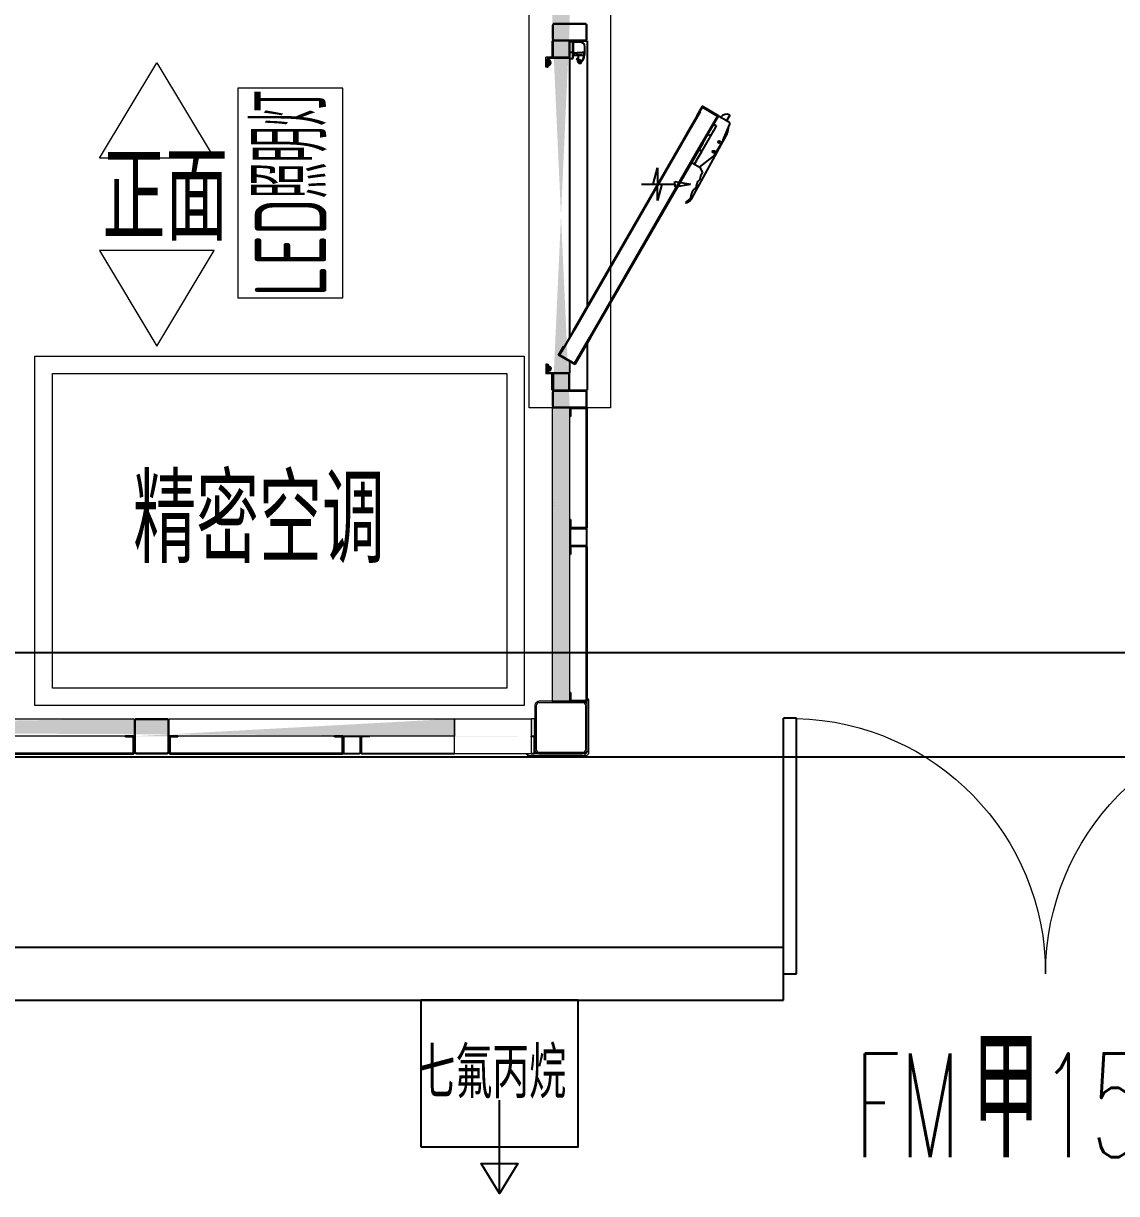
# Model space of a CAD drawing. Extents: x 758840 to 1108724, y -102573 to 143521.
# Drawn here: x 823488 to 826616, y 63334 to 66682 of the extents above; entities that cross this region are included whole.
import ezdxf

# ---------------------------------------------------------------- set-up
doc = ezdxf.new("R2010")
doc.units = 0
doc.header["$LTSCALE"] = 1000
doc.header["$MEASUREMENT"] = 0
doc.linetypes.add('DASHDOT', pattern=[1, 0.5, -0.25, 0, -0.25])
for name, color, linetype in [('02电气-设备', 255, 'Continuous'), ('02电气-设备基础', 252, 'Continuous'), ('DOOR_FIRE', 4, 'Continuous'), ('DOOR_FIRE_TEXT', 7, 'Continuous'), ('DX', 3, 'DASHDOT'), ('EQUIP_消火栓', 7, 'Continuous'), ('HATCH', 4, 'Continuous'), ('hdt-101供电设计', 6, 'Continuous'), ('LWIRE', 1, 'Continuous'), ('WALL-MOVE', 6, 'Continuous'), ('空调标注', 3, 'Continuous')]:
    doc.layers.add(name, color=color, linetype=linetype)
doc.layers.add('ACS_KT_LH', color=51, linetype='ACS-LH', lineweight=60)
doc.layers.add('细实线', color=3, linetype='Continuous', lineweight=5)
doc.styles.add('_TCH_WINDOW', font='SIMPLEX.shx', dxfattribs={"width": 0.8, "height": 3.5, "bigfont": 'GBCBIG.shx'})
doc.styles.add('Huarun_ziti', font='gbenor.shx', dxfattribs={"width": 0.7, "bigfont": 'gbcbig.shx'})
doc.styles.get("Standard").update_dxf_attribs({"font": 'gbenor.shx', "bigfont": 'gbcbig.shx'})
doc.styles.add('宋体', font='', dxfattribs={"width": 0.7})
doc.styles.get('宋体').set_extended_font_data('SimSun')
doc.linetypes.add('ACS-LH', pattern='A,1,-0.25,1,-0.25,1,-0.25,1,-0.4,["LH",宋体,S=0.25,R=0,X=-0.2,Y=-0.1],-0.4', length=5.55)

# ---------------------------------------------------------------- blocks, each defined once
blk = doc.blocks.new('40KW CRAC-1')
at = {"layer": 'DX', "linetype": 'ByBlock', "lineweight": 13}
for points in [[(-1400, 0), (-1400, 1000), (0, 1000), (0, 0)], [(-1350, 50), (-1350, 950), (-50, 950), (-50, 50)]]:
    blk.add_lwpolyline(points, close=True, dxfattribs=at)
at = {"layer": 'LWIRE', "lineweight": -3}
blk.add_text('精密空调', height=250, dxfattribs=at).set_placement((-1118.9, 407.3))
blk = doc.blocks.new('dfgfdgdf')
at = {"lineweight": 15}
h = blk.add_hatch(dxfattribs=at)
h.set_pattern_fill('ANSI35', color=2, scale=0.9)
h.set_pattern_definition([(45, (0, 0), (-4.041115254, 4.041115254), []), (45, (4.041, 0), (-4.041115254, 4.041115254), [7.14375, -1.42875, 0, -1.42875])])
h.paths.add_polyline_path([(1999348.3, 678429.3), (1999331.3, 678429.3, 1)])
blk.add_line((1999352.3, 678432.3), (1999327.3, 678432.3))
at = {"color": 0, "lineweight": 15}
for p, q in [((1999352.3, 678432.3), (1999327.3, 678432.3)), ((1999327.3, 678432.3), (1999327.3, 678429.3)), ((1999327.3, 678429.3), (1999352.3, 678429.3)), ((1999352.3, 678432.3), (1999352.3, 678429.3))]:
    blk.add_line(p, q, dxfattribs=at)
blk.add_arc((1999339.8, 678429.3), 8.49, 180, 360, dxfattribs=at)
blk = doc.blocks.new('BD4-PAL0101-LVPM-06')
at = {"ltscale": 5}
h = blk.add_hatch(dxfattribs=at)
h.set_pattern_fill('隔热材料01', color=8, scale=80, angle=225)
h.set_pattern_definition([(135, (10237588.403, -3422086.42), (-28.28427125, -28.28427125), [4.0142, -35.9858]), (135, (10237609.593, -3422065.23), (-28.28427125, -28.28427125), [4.0142, -35.9858]), (315, (10237575.97, -3422060.47), (28.28427125, 28.28427125), [4.0142, -35.9858]), (315, (10237583.64, -3422052.795), (28.28427125, 28.28427125), [4.0142, -35.9858]), (45, (10237561.11, -3422066.235), (-28.28427125, 28.28427125), [40.0194, 0.0194]), (360, (10237570.425, -3422059.76), (28.2842, -28.2842), [3.4144, -53.1542]), (341.56505, (10237545.555, -3422088.043), (28.284169758, -28.28429741), [2.244, -87.1988]), (341.56505, (10237573.84, -3422059.759), (28.284169758, -28.28429741), [2.244, -87.1988]), (18.43495, (10237537.883, -3422089.462), (28.28429741, -28.28416976), [4.488, -84.9548]), (18.43495, (10237566.167, -3422061.178), (28.28429741, -28.28416976), [4.488, -84.9548]), (288.43495, (10237550.522, -3422091.591), (28.28429741, -28.284169758), [21.3712, -68.0716]), (288.43495, (10237578.807, -3422063.307), (28.28429741, -28.284169758), [21.3712, -68.0716]), (341.56505, (10237560.119, -3422114.704), (28.284169758, -28.28429741), [2.244, -87.1988]), (341.56505, (10237588.403, -3422086.42), (28.284169758, -28.28429741), [2.244, -87.1988]), (360, (10237590.532, -3422087.13), (28.2842, -28.2842), [3.4144, -53.1542]), (18.43495, (10237565.662, -3422115.414), (28.28429741, -28.28416976), [4.488, -84.9548]), (18.43495, (10237593.946, -3422087.13), (28.28429741, -28.28416976), [4.488, -84.9548]), (270, (10237610.303, -3422067.36), (28.2842, -28.2842), [3.4144, -53.1542]), (288.43495, (10237581.309, -3422093.514), (28.28429741, -28.284169758), [2.244, -87.1988]), (288.43495, (10237609.593, -3422065.23), (28.28429741, -28.284169758), [2.244, -87.1988]), (251.56505, (10237582.02, -3422099.057), (28.28416976, -28.28429741), [4.488, -84.9548]), (251.56505, (10237610.303, -3422070.773), (28.28416976, -28.28429741), [4.488, -84.9548]), (341.56505, (10237558.196, -3422083.918), (28.284169758, -28.28429741), [21.3712, -68.0716]), (341.56505, (10237586.48, -3422055.633), (28.284169758, -28.28429741), [21.3712, -68.0716]), (270, (10237582.932, -3422047.252), (28.2842, -28.2842), [3.4144, -53.1542]), (288.43495, (10237554.648, -3422078.95), (28.28429741, -28.284169758), [2.244, -87.1988]), (288.43495, (10237582.932, -3422050.666), (28.28429741, -28.284169758), [2.244, -87.1988]), (251.56505, (10237556.067, -3422071.28), (28.28416976, -28.28429741), [4.488, -84.9548]), (251.56505, (10237584.35, -3422042.994), (28.28416976, -28.28429741), [4.488, -84.9548])])
edge = h.paths.add_edge_path()
edge.add_line((1945403.1, 709113.1), (1945403.1, 710063.1))
edge.add_line((1945453.1, 710063.1), (1945453.1, 709113.1))
edge.add_line((1945403.1, 708013.1), (1945403.1, 707173.1))
edge.add_line((1945453.1, 707173.1), (1945453.1, 708013.1))
h = blk.add_hatch(dxfattribs=at)
h.set_pattern_fill('隔热材料01', color=8, scale=80, angle=45)
h.set_pattern_definition([(315, (-6392441.697, 4851822.73), (28.28427125, 28.28427125), [4.0142, -35.9858]), (315, (-6392462.887, 4851801.54), (28.28427125, 28.28427125), [4.0142, -35.9858]), (135, (-6392429.262, 4851796.78), (-28.28427125, -28.28427125), [4.0142, -35.9858]), (135, (-6392436.936, 4851789.106), (-28.28427125, -28.28427125), [4.0142, -35.9858]), (225, (-6392414.405, 4851802.546), (28.28427125, -28.28427125), [40.0194, 0.0194]), (180, (-6392423.72, 4851796.07), (-28.2842, 28.2842), [3.4144, -53.1542]), (161.56505, (-6392398.85, 4851824.354), (-28.284169758, 28.28429741), [2.244, -87.1988]), (161.56505, (-6392427.134, 4851796.07), (-28.284169758, 28.28429741), [2.244, -87.1988]), (198.43495, (-6392391.177, 4851825.773), (-28.28429741, 28.28416976), [4.488, -84.9548]), (198.43495, (-6392419.46, 4851797.49), (-28.28429741, 28.28416976), [4.488, -84.9548]), (108.43495, (-6392403.817, 4851827.902), (-28.28429741, 28.284169758), [21.3712, -68.0716]), (108.43495, (-6392432.101, 4851799.618), (-28.28429741, 28.284169758), [21.3712, -68.0716]), (161.56505, (-6392413.413, 4851851.015), (-28.284169758, 28.28429741), [2.244, -87.1988]), (161.56505, (-6392441.697, 4851822.73), (-28.284169758, 28.28429741), [2.244, -87.1988]), (180, (-6392443.826, 4851823.44), (-28.2842, 28.2842), [3.4144, -53.1542]), (198.43495, (-6392418.956, 4851851.724), (-28.28429741, 28.28416976), [4.488, -84.9548]), (198.43495, (-6392447.24, 4851823.44), (-28.28429741, 28.28416976), [4.488, -84.9548]), (90, (-6392463.597, 4851803.67), (-28.2842, 28.2842), [3.4144, -53.1542]), (108.43495, (-6392434.603, 4851829.825), (-28.28429741, 28.284169758), [2.244, -87.1988]), (108.43495, (-6392462.887, 4851801.54), (-28.28429741, 28.284169758), [2.244, -87.1988]), (71.56505, (-6392435.313, 4851835.37), (-28.28416976, 28.28429741), [4.488, -84.9548]), (71.56505, (-6392463.597, 4851807.084), (-28.28416976, 28.28429741), [4.488, -84.9548]), (161.56505, (-6392411.49, 4851820.229), (-28.284169758, 28.28429741), [21.3712, -68.0716]), (161.56505, (-6392439.774, 4851791.944), (-28.284169758, 28.28429741), [21.3712, -68.0716]), (90, (-6392436.226, 4851783.563), (-28.2842, 28.2842), [3.4144, -53.1542]), (108.43495, (-6392407.942, 4851815.261), (-28.28429741, 28.284169758), [2.244, -87.1988]), (108.43495, (-6392436.226, 4851786.977), (-28.28429741, 28.284169758), [2.244, -87.1988]), (71.56505, (-6392409.36, 4851807.59), (-28.28416976, 28.28429741), [4.488, -84.9548]), (71.56505, (-6392437.646, 4851779.305), (-28.28416976, 28.28429741), [4.488, -84.9548])])
edge = h.paths.add_edge_path()
edge.add_line((1945353.1, 707073.1), (1945353.1, 707123.1))
edge.add_line((1945343.1, 707123.1), (1945343.1, 707073.1))
edge.add_line((1945123.1, 707073.1), (1944307.1, 707073.1))
edge.add_line((1944307.1, 707123.1), (1945123.1, 707123.1))
edge.add_line((1944207.1, 707073.1), (1942443.1, 707073.1))
edge.add_line((1942443.1, 707123.1), (1944207.1, 707123.1))
edge.add_line((1940793.1, 707073.1), (1935597.1, 707073.1))
edge.add_line((1935597.1, 707123.1), (1940793.1, 707123.1))
edge.add_line((1935497.1, 707073.1), (1931947.1, 707073.1))
edge.add_line((1931947.1, 707123.1), (1935497.1, 707123.1))
edge = h.paths.add_edge_path(flags=17)
edge.add_line((1935597.1, 707073.1), (1935597.1, 707123.1))
edge.add_line((1935497.1, 707123.1), (1935497.1, 707073.1))
edge.add_line((1940793.1, 707123.1), (1940793.1, 707073.1))
edge.add_line((1942443.1, 707073.1), (1942443.1, 707123.1))
edge.add_line((1945123.1, 707123.1), (1945123.1, 707073.1))
edge.add_line((1931947.1, 707073.1), (1931947.1, 707123.1))
at = {"layer": 'HATCH'}
h = blk.add_hatch(dxfattribs=at)
h.set_pattern_fill('ISO02W100', color=256, scale=0.5, angle=330)
h.set_pattern_definition([(330, (2211108.258, 1777372.5544), (1.25, 2.1650635095), [6, -1.5])])
h.paths.add_polyline_path([(1945825.5, 708861), (1945818.5, 708848.9), (1945788.5, 708796.8), (1945789.3, 708796.3), (1945826.4, 708860.5)])
h = blk.add_hatch(dxfattribs=at)
h.set_pattern_fill('ANSI32', color=256, angle=240)
h.set_pattern_definition([(285, (2211108.258, 1777372.554), (9.200443495, 2.465251405), []), (285, (2211106.013, 1777368.666), (9.200443495, 2.465251405), [])])
h.paths.add_polyline_path([(1945832.5, 708873.1), (1945875.8, 708848.1), (1945832.1, 708772.4), (1945833.5, 708770.8), (1945878.5, 708848.8), (1945831.8, 708875.8), (1945816.8, 708849.9), (1945818.5, 708848.9), (1945825.5, 708861)])
h = blk.add_hatch(dxfattribs=at)
h.set_pattern_fill('ANSI32', color=256, angle=180)
h.set_pattern_definition([(225, (4928271.975, 1697377.389), (6.73519209, -6.73519209), []), (225, (4928267.485, 1697377.389), (6.73519209, -6.73519209), [])])
h.paths.add_polyline_path([(1945423.7, 708164.4), (1945467, 708139.4), (1945510.7, 708215.1), (1945512.7, 708214.7), (1945467.7, 708136.7), (1945420.9, 708163.7), (1945435.9, 708189.7), (1945437.7, 708188.7), (1945430.7, 708176.5)])
h = blk.add_hatch(dxfattribs=at)
h.set_pattern_fill('ISO02W100', color=256, scale=0.5, angle=270)
h.set_pattern_definition([(270, (4928271.9747, 1697377.3892), (2.5, -5e-16), [6, -1.5])])
h.paths.add_polyline_path([(1945430.7, 708176.5), (1945437.7, 708188.7), (1945467.7, 708240.7), (1945468.6, 708240.2), (1945431.5, 708176)])
at = {"lineweight": 15}
for p, q in [((1945336.8, 708013.1, 0), (1945336.8, 709207.7, 0)), ((1945569.3, 709207.7, 0), (1945569.3, 708013.1, 0)), ((1945450.1, 709063.1, 0), (1945450.1, 709016.1, 0)), ((1945453.1, 709063.1, 0), (1945453.1, 709013.1, 0)), ((1945450.1, 709016.1, 0), (1945385.1, 709016.1, 0)), ((1945385.1, 708988.1, 0), (1945385.1, 709016.1, 0)), ((1945388.1, 708988.1, 0), (1945385.1, 708988.1, 0)), ((1945453.1, 709013.1, 0), (1945388.1, 709013.1, 0)), ((1945388.1, 709013.1, 0), (1945388.1, 708988.1, 0)), ((1945388.1, 708138.1, 0), (1945385.1, 708138.1, 0)), ((1945385.1, 708138.1, 0), (1945385.1, 708110.1, 0)), ((1945450.1, 708110.1, 0), (1945385.1, 708110.1, 0)), ((1945388.1, 708113.1, 0), (1945388.1, 708138.1, 0)), ((1945453.1, 708113.1, 0), (1945388.1, 708113.1, 0)), ((1945450.1, 708063.1, 0), (1945450.1, 708110.1, 0)), ((1945453.1, 708063.1, 0), (1945453.1, 708113.1, 0)), ((1945569.3, 708013.1, 0), (1945336.8, 708013.1, 0)), ((1945453.1, 708013.1, 0), (1945403.1, 708013.1, 0)), ((1945403.1, 708013.1, 0), (1945403.1, 707173.1, 0)), ((1945453.1, 707173.1, 0), (1945453.1, 708013.1, 0)), ((1945403.1, 707173.1, 0), (1945453.1, 707173.1, 0)), ((1942443.1, 707123.1, 0), (1944207.1, 707123.1, 0)), ((1944207.1, 707123.1, 0), (1944207.1, 707073.1, 0)), ((1944307.1, 707073.1, 0), (1944307.1, 707123.1, 0)), ((1944307.1, 707123.1, 0), (1945123.1, 707123.1, 0)), ((1945123.1, 707123.1, 0), (1945123.1, 707073.1, 0)), ((1945353.1, 707123.1, 0), (1945343.1, 707123.1, 0)), ((1945343.1, 707123.1, 0), (1945343.1, 707073.1, 0)), ((1945353.1, 707073.1, 0), (1945353.1, 707123.1, 0)), ((1944207.1, 707073.1, 0), (1942443.1, 707073.1, 0)), ((1945123.1, 707073.1, 0), (1944307.1, 707073.1, 0)), ((1945343.1, 707071.1, 0), (1945343.1, 707073.1, 0)), ((1945343.1, 707073.1, 0), (1945353.1, 707073.1, 0)), ((1945123.1, 707023.1, 0), (1945123.1, 707025.1, 0)), ((1945343.1, 707023.1, 0), (1945343.1, 707025.1, 0))]:
    blk.add_line(p, q, dxfattribs=at)
for p, q in [((1945451.6, 709063.1, 0), (1945453.1, 709063.1, 0)), ((1945464, 708234.2, 0), (1945825.5, 708861, 0)), ((1945801, 708714.4, 0), (1945878.5, 708848.8, 0)), ((1945831.8, 708875.8, 0), (1945816.8, 708849.9, 0)), ((1945816.8, 708849.9, 0), (1945818.5, 708848.9, 0)), ((1945818.5, 708848.9, 0), (1945832.5, 708873.1, 0)), ((1945878.5, 708848.8, 0), (1945831.8, 708875.8, 0)), ((1945875.8, 708848.1, 0), (1945832.1, 708772.4, 0)), ((1945832.5, 708873.1, 0), (1945875.8, 708848.1, 0)), ((1945833.5, 708770.8, 0), (1945878.5, 708848.8, 0)), ((1945789.3, 708796.3, 0), (1945464.8, 708233.7, 0)), ((1945789.3, 708796.3, 0), (1945788.5, 708796.8, 0)), ((1945507.3, 708209.2, 0), (1945832.1, 708772.4, 0)), ((1945833.5, 708770.8, 0), (1945509, 708208.2, 0)), ((1945833.5, 708770.8, 0), (1945832.1, 708772.4, 0)), ((1945692.2, 708652.9, 0), (1945704.2, 708699.5, 0)), ((1945704.2, 708699.5, 0), (1945704.2, 708652.7, 0)), ((1945658.2, 708652.9, 0), (1945754.2, 708652.9, 0)), ((1945716.2, 708652.9, 0), (1945704.2, 708605.9, 0)), ((1945704.2, 708605.9, 0), (1945704.2, 708652.7, 0)), ((1945754.2, 708660.4, 0), (1945798.6, 708652.9, 0)), ((1945754.2, 708652.9, 0), (1945754.2, 708660.4, 0)), ((1945754.2, 708652.9, 0), (1945754.2, 708645.3, 0)), ((1945754.2, 708645.3, 0), (1945798.6, 708652.9, 0)), ((1945467, 708139.4, 0), (1945510.7, 708215.1, 0)), ((1945468.6, 708240.2, 0), (1945467.7, 708240.7, 0)), ((1945468.6, 708240.2, 0), (1945467.7, 708240.7, 0)), ((1945512.7, 708214.7, 0), (1945467.7, 708136.7, 0)), ((1945512.7, 708214.7, 0), (1945510.7, 708215.1, 0)), ((1945512.7, 708214.7, 0), (1945510.7, 708215.1, 0)), ((1945420.9, 708163.7, 0), (1945435.9, 708189.7, 0)), ((1945437.7, 708188.7, 0), (1945423.7, 708164.4, 0)), ((1945435.9, 708189.7, 0), (1945437.7, 708188.7, 0)), ((1945467.7, 708136.7, 0), (1945420.9, 708163.7, 0)), ((1945423.7, 708164.4, 0), (1945467, 708139.4, 0)), ((1945450.1, 708063.1, 0), (1945453.1, 708063.1, 0))]:
    blk.add_line(p, q)
at = {"lineweight": -3}
for p, q in [((1945453.1, 709063.1, 0), (1945503.1, 709063.1, 0)), ((1945503.1, 709063.1, 0), (1945503.1, 708302, 0)), ((1945453.1, 708213.4, 0), (1945453.1, 709013.1, 0)), ((1945503.1, 708198, 0), (1945503.1, 708063.1, 0)), ((1945453.1, 708113.1, 0), (1945453.1, 708145.1, 0)), ((1945453.1, 708063.1, 0), (1945503.1, 708063.1, 0))]:
    blk.add_line(p, q, dxfattribs=at)
at = {"linetype": 'Continuous'}
for p, q in [((1945453.1, 709013.1, 0), (1945453.1, 709060.1, 0)), ((1945482.6, 709060.1, 0), (1945453.1, 709060.1, 0)), ((1945462.1, 709059.9, 0), (1945453.1, 709059.9, 0)), ((1945462.1, 709060.1, 0), (1945462.1, 709059.9, 0)), ((1945462.1, 709013.1, 0), (1945462.1, 709059.8, 0)), ((1945482.6, 709059.6, 0), (1945462.6, 709059.6, 0)), ((1945462.6, 709013.6, 0), (1945462.6, 709059.5, 0)), ((1945463.1, 709060.1, 0), (1945463.1, 709024.8, 0)), ((1945482.6, 709060.1, 0), (1945482.6, 709059.6, 0)), ((1945462.1, 709029.4, 0), (1945453.1, 709029.4, 0)), ((1945462.6, 709024.8, 0), (1945463.1, 709024.8, 0)), ((1945462.7, 709022.2, 0), (1945495, 709022.2, 0)), ((1945467.8, 709027.8, 0), (1945467.9, 709027.3, 0)), ((1945470.2, 709022.7, 0), (1945486.8, 709022.7, 0)), ((1945477.9, 709005.7, 0), (1945477.9, 709022.7, 0)), ((1945478.4, 709005.7, 0), (1945478.4, 709022.2, 0)), ((1945494.5, 709022.5, 0), (1945494.5, 709029.1, 0)), ((1945495, 709029.1, 0), (1945495, 709022.2, 0)), ((1945496.1, 709029.6, 0), (1945496.1, 709046.1, 0)), ((1945496.6, 709046.1, 0), (1945496.1, 709046.1, 0)), ((1945496.1, 709029.1, 0), (1945496.1, 709029.6, 0)), ((1945496.6, 709029.6, 0), (1945496.1, 709029.6, 0)), ((1945496.6, 709029.6, 0), (1945496.6, 709046.1, 0)), ((1945453.1, 709013.1, 0), (1945462.1, 709013.1, 0)), ((1945478.4, 709005.7, 0), (1945477.9, 709005.7, 0)), ((1945483.8, 709002.7, 0), (1945484.1, 709002.3, 0))]:
    blk.add_line(p, q, dxfattribs=at)
at = {"linetype": 'Continuous', "lineweight": 25}
for p, q in [((1945864.4, 708824.4, 0), (1945878, 708848, 0)), ((1945878.1, 708848, 0), (1945878, 708848, 0)), ((1945878.5, 708848.8, 0), (1945878.1, 708848, 0)), ((1945878.5, 708848.8, 0), (1945884.9, 708844.9, 0)), ((1945911.2, 708850.5, 0), (1945901.8, 708834.3, 0)), ((1945859, 708815, 0), (1945857.1, 708811.6, 0)), ((1945864.4, 708824.4, 0), (1945859, 708815, 0)), ((1945872.2, 708819.9, 0), (1945864.4, 708824.4, 0)), ((1945867.3, 708809.3, 0), (1945872.5, 708818.3, 0)), ((1945892.5, 708779.5, 0), (1945911.3, 708824.4, 0)), ((1945909.8, 708829.3, 0), (1945901.8, 708834.3, 0)), ((1945905, 708801.9, 0), (1945907.1, 708814.3, 0)), ((1945802.8, 708612, 0), (1945902.9, 708795.5, 0)), ((1945847.7, 708795.4, 0), (1945822.7, 708752.1, 0)), ((1945830.9, 708746.2, 0), (1945856.9, 708791.3, 0)), ((1945857.1, 708811.6, 0), (1945847.7, 708795.4, 0)), ((1945855.5, 708790.9, 0), (1945847.7, 708795.4, 0)), ((1945856.9, 708791.3, 0), (1945865.7, 708806.6, 0)), ((1945865.7, 708806.6, 0), (1945867.3, 708809.3, 0)), ((1945901.3, 708792.6, 0), (1945901.5, 708792.5, 0)), ((1945822.7, 708752.1, 0), (1945808.4, 708727.3, 0)), ((1945817.1, 708722.3, 0), (1945830.9, 708746.2, 0)), ((1945830.5, 708747.6, 0), (1945822.7, 708752.1, 0)), ((1945868.7, 708737.7, 0), (1945890.8, 708776.1, 0)), ((1945893.1, 708777.2, 0), (1945892.9, 708777.3, 0)), ((1945806.5, 708724, 0), (1945801, 708714.4, 0)), ((1945808.7, 708709.9, 0), (1945801, 708714.4, 0)), ((1945808.4, 708727.3, 0), (1945806.5, 708724, 0)), ((1945810.3, 708710.6, 0), (1945815.5, 708719.7, 0)), ((1945815.5, 708719.7, 0), (1945817.1, 708722.3, 0)), ((1945824.2, 708702.1, 0), (1945863.4, 708731.8, 0)), ((1945809.5, 708709.9, 0), (1945823.2, 708702.6, 0)), ((1945826, 708699.7, 0), (1945832.5, 708685.6, 0)), ((1945826.1, 708702.4, 0), (1945827.2, 708704.4, 0)), ((1945829, 708679.2, 0), (1945832.5, 708685.6, 0)), ((1945789.2, 708604.8, 0), (1945784.6, 708600.4, 0)), ((1945787.4, 708598.9, 0), (1945784.6, 708600.4, 0)), ((1945793.7, 708602.6, 0), (1945787.4, 708598.9, 0)), ((1945453.1, 708010.9, 0), (1945453.1, 707988.1, 0)), ((1945455.1, 708010.9, 0), (1945455.1, 707988.1, 0)), ((1945500.9, 708013.1, 0), (1945455.3, 708013.1, 0)), ((1945500.9, 708011.1, 0), (1945455.3, 708011.1, 0)), ((1945501.1, 707670.3, 0), (1945501.1, 708010.9, 0)), ((1945503.1, 707670.3, 0), (1945503.1, 708010.9, 0)), ((1945455.1, 707988.1, 0), (1945453.1, 707988.1, 0)), ((1945455.1, 707693.1, 0), (1945453.1, 707693.1, 0)), ((1945453.1, 707693.1, 0), (1945453.1, 707670.3, 0)), ((1945455.1, 707693.1, 0), (1945455.1, 707670.3, 0)), ((1945455.3, 707670.1, 0), (1945500.9, 707670.1, 0)), ((1945500.9, 707668.1, 0), (1945455.3, 707668.1, 0)), ((1945455.3, 707668.1, 0), (1945500.9, 707668.1, 0)), ((1945453.1, 707615.9, 0), (1945453.1, 707593.1, 0)), ((1945455.1, 707615.9, 0), (1945455.1, 707593.1, 0)), ((1945500.9, 707618.1, 0), (1945455.3, 707618.1, 0)), ((1945500.9, 707616.1, 0), (1945455.3, 707616.1, 0)), ((1945501.1, 707175.3, 0), (1945501.1, 707615.9, 0)), ((1945503.1, 707175.3, 0), (1945503.1, 707615.9, 0)), ((1945455.1, 707593.1, 0), (1945453.1, 707593.1, 0)), ((1945455.1, 707198.1, 0), (1945453.1, 707198.1, 0)), ((1945453.1, 707198.1, 0), (1945453.1, 707175.3, 0)), ((1945455.1, 707198.1, 0), (1945455.1, 707175.3, 0)), ((1945455.3, 707175.1, 0), (1945500.9, 707175.1, 0)), ((1945500.9, 707173.1, 0), (1945455.3, 707173.1, 0)), ((1945455.3, 707173.1, 0), (1945500.9, 707173.1, 0)), ((1944204.9, 707073.1, 0), (1944182.1, 707073.1, 0)), ((1944182.1, 707071.1, 0), (1944182.1, 707073.1, 0)), ((1944332.1, 707073.1, 0), (1944309.3, 707073.1, 0)), ((1944332.1, 707071.1, 0), (1944332.1, 707073.1, 0)), ((1944802.9, 707073.1, 0), (1944780.1, 707073.1, 0)), ((1944780.1, 707071.1, 0), (1944780.1, 707073.1, 0)), ((1944204.9, 707071.1, 0), (1944182.1, 707071.1, 0)), ((1944205.1, 707025.3, 0), (1944205.1, 707070.9, 0)), ((1944207.1, 707025.3, 0), (1944207.1, 707070.9, 0)), ((1944307.1, 707025.3, 0), (1944307.1, 707070.9, 0)), ((1944307.1, 707070.9, 0), (1944307.1, 707025.3, 0)), ((1944309.1, 707070.9, 0), (1944309.1, 707025.3, 0)), ((1944332.1, 707071.1, 0), (1944309.3, 707071.1, 0)), ((1944802.9, 707071.1, 0), (1944780.1, 707071.1, 0)), ((1944803.1, 707025.3, 0), (1944803.1, 707070.9, 0)), ((1944805.1, 707025.3, 0), (1944805.1, 707070.9, 0)), ((1943654.6, 707025.1, 0), (1944204.9, 707025.1, 0)), ((1943654.6, 707023.1, 0), (1944204.9, 707023.1, 0)), ((1944309.3, 707025.1, 0), (1944802.9, 707025.1, 0)), ((1944309.3, 707023.1, 0), (1944802.9, 707023.1, 0))]:
    blk.add_line(p, q, dxfattribs=at)
at = {"linetype": 'ByBlock', "lineweight": 15}
for p, q in [((1945403.1, 708013.1, 0), (1945503.1, 708013.1, 0)), ((1945508.1, 707177.1, 0), (1945503.1, 707177.1, 0)), ((1945508.1, 707028.1, 0), (1945508.1, 707177.1, 0)), ((1945123.1, 707023.1, 0), (1945123.1, 707123.1, 0)), ((1945123.1, 707123.1, 0), (1945343.1, 707123.1, 0)), ((1945343.1, 707123.1, 0), (1945343.1, 707023.1, 0)), ((1945353.1, 707123.1, 0), (1945353.1, 707023.1, 0)), ((1945343.1, 707023.1, 0), (1945123.1, 707023.1, 0)), ((1945333.1, 707023.1, 0), (1945333.1, 707018.1, 0)), ((1945333.1, 707018.1, 0), (1945498.1, 707018.1, 0)), ((1945496.1, 707023.1, 0), (1945496.1, 707018.1, 0)), ((1945503.1, 707030.1, 0), (1945508.1, 707030.1, 0))]:
    blk.add_line(p, q, dxfattribs=at)
at = {"linetype": 'Continuous', "lineweight": 15}
for p, q in [((1945425.5, 708012.6, 0), (1945425.5, 708012.6, 0)), ((1945403.3, 707967.7, 0), (1945403.3, 707967.7, 0)), ((1945404.6, 707741.9, 0), (1945404.6, 707741.9, 0)), ((1945403.8, 707720.7, 0), (1945403.8, 707720.7, 0)), ((1945406.7, 707741.3, 0), (1945406.7, 707741.3, 0)), ((1945408.5, 707733.3, 0), (1945408.5, 707733.3, 0)), ((1945451.9, 707654.1, 0), (1945451.9, 707654.1, 0)), ((1944311.5, 707121.9, 0), (1944311.5, 707121.9, 0)), ((1944326.2, 707122.4, 0), (1944326.2, 707122.4, 0)), ((1944812.4, 707073.6, 0), (1944812.4, 707073.6, 0)), ((1944880.1, 707073.1, 0), (1944857.3, 707073.1, 0)), ((1944880.1, 707071.1, 0), (1944880.1, 707073.1, 0)), ((1945350.9, 707073.1, 0), (1945343.1, 707073.1, 0)), ((1944855.1, 707025.3, 0), (1944855.1, 707070.9, 0)), ((1944855.1, 707070.9, 0), (1944855.1, 707025.3, 0)), ((1944857.1, 707070.9, 0), (1944857.1, 707025.3, 0)), ((1944880.1, 707071.1, 0), (1944857.3, 707071.1, 0)), ((1945350.9, 707071.1, 0), (1945343.1, 707071.1, 0)), ((1945351.1, 707025.3, 0), (1945351.1, 707070.9, 0)), ((1945353.1, 707025.3, 0), (1945353.1, 707070.9, 0)), ((1944857.3, 707025.1, 0), (1945123.1, 707025.1, 0)), ((1944857.3, 707023.1, 0), (1945123.1, 707023.1, 0)), ((1945343.1, 707025.1, 0), (1945350.9, 707025.1, 0)), ((1945343.1, 707023.1, 0), (1945350.9, 707023.1, 0))]:
    blk.add_line(p, q, dxfattribs=at)
at = {"elevation": 0}
for points in [[(1945403.1, 709063.1), (1945403.1, 709016.1), (1945405.8, 709016.1), (1945405.8, 709063.1)], [(1945403.1, 708063.1), (1945403.1, 708110.1), (1945405.8, 708110.1), (1945405.8, 708063.1)]]:
    blk.add_lwpolyline(points, close=True, dxfattribs=at)
for points in [[(1945788.5, 708796.8), (1945825.5, 708861), (1945826.4, 708860.5), (1945789.3, 708796.3)], [(1945467.7, 708240.7), (1945430.7, 708176.5), (1945431.5, 708176), (1945468.6, 708240.2)]]:
    blk.add_lwpolyline(points, dxfattribs=at)
at = {"linetype": 'Continuous', "lineweight": 25, "elevation": 0, "flags": 128}
for points in [[(1945901.8, 708834.3), (1945901.7, 708834.4), (1945901.4, 708834.5), (1945900.9, 708834.8), (1945900.2, 708835.2), (1945899.3, 708835.7), (1945898.3, 708836.3), (1945897, 708837.1), (1945895.7, 708837.9), (1945894.1, 708838.7), (1945892.4, 708839.7), (1945890.6, 708840.8), (1945888.7, 708841.9), (1945886.7, 708843), (1945884.6, 708844.2), (1945882.5, 708845.5), (1945880.3, 708846.7), (1945878.1, 708848)], [(1945893.1, 708777.2), (1945893.2, 708777.3), (1945893.4, 708777.6), (1945893.6, 708778.1), (1945894, 708778.8), (1945894.5, 708779.6), (1945895, 708780.6), (1945895.6, 708781.8), (1945896.3, 708783), (1945897, 708784.2), (1945897.7, 708785.5), (1945898.3, 708786.7), (1945899, 708787.9), (1945899.6, 708789), (1945900.2, 708790), (1945900.6, 708790.9), (1945901, 708791.6), (1945901.3, 708792.1), (1945901.4, 708792.4), (1945901.5, 708792.5), (1945901.5, 708792.5)], [(1945823.2, 708702.6), (1945823.4, 708702.5), (1945823.6, 708702.4), (1945823.7, 708702.3), (1945823.9, 708702.2), (1945824, 708702.2), (1945824.1, 708702.1), (1945824.1, 708702.1), (1945824.2, 708702.1)]]:
    blk.add_lwpolyline(points, dxfattribs=at)
blk.add_circle((1945475.5, 709011.4, 0), 1.99)
at = {"linetype": 'Continuous'}
for radius in [3.25, 1.75]:
    blk.add_circle((1945482, 709005.7, 0), radius, dxfattribs=at)
at = {"linetype": 'Continuous', "lineweight": 25}
for centre in [(1945864.9, 708745.9, 0), (1945880.9, 708773.6, 0)]:
    blk.add_circle(centre, 3, dxfattribs=at)
at = {"linetype": 'Continuous'}
for centre, radius, start, end in [((1945462.1, 709059.6, 0), 0.5, 359.9693, 89.9693), ((1945465.4, 709059.8, 0), 3.26, 178.5804, 180.0011), ((1945469.1, 709059.5, 0), 6.52, 179.2898, 180.0002), ((1945482.6, 709046.1, 0), 14, 0, 90), ((1945482.6, 709046.1, 0), 13.5, 0, 90), ((1945468.6, 709021.4, 0), 6, 97.1027, 180), ((1945474.9, 709021.3, 0), 12.3, 171.9217, 173.361), ((1945474.6, 709021.3, 0), 12, 173.3662, 173.8496), ((1945468.6, 709021.4, 0), 6.5, 97.1027, 147.7936), ((1945496.6, 708796.7, 0), 232.9, 90.123, 97.1027), ((1945496.6, 708796.7, 0), 232.4, 90.123, 97.1027), ((1945471.4, 709022.2, 0), 23.1, 302.3917, 0), ((1945471.4, 709022.2, 0), 23.6, 302.3917, 0), ((1945496.1, 709029.6, 0), 0.5, 270.123, 0), ((1945462.1, 709013.6, 0), 0.5, 270, 0), ((1945482, 709005.7, 0), 6.5, 129.2333, 2.4727), ((1945482, 709005.7, 0), 6, 133.2104, 358.2217), ((1945481.9, 709005.7, 0), 4, 180, 302.3917), ((1945481.9, 709005.7, 0), 3.5, 180, 302.3917)]:
    blk.add_arc(centre, radius, start, end, dxfattribs=at)
at = {"linetype": 'Continuous', "lineweight": 25}
for centre, radius, start, end in [((1945901.2, 708833.2, 0), 20, 60.0001, 144.3049), ((1945907.6, 708825.9, 0), 4, 337.2533, 58.0001), ((1945856, 708791.8, 0), 1, 240.0065, 330.0065), ((1945885.3, 708804.9, 0), 20, 349.5888, 351.4888), ((1945830, 708746.7, 0), 1, 330.0065, 60.0065), ((1945864.8, 708791.1, 0), 30, 330.0001, 337.2533), ((1945851.4, 708747.7, 0), 20, 307.1075, 330.0001), ((1945828.7, 708700.9, 0), 3, 151.8474, 204.634), ((1945780.9, 708624.1, 0), 25, 300.702, 315.1235), ((1945455.3, 708010.9, 0), 2.2, 90, 180), ((1945455.3, 708010.9, 0), 0.2, 90, 180), ((1945500.9, 708010.9, 0), 2.2, 0, 90), ((1945500.9, 708010.9, 0), 0.2, 0, 90), ((1945455.3, 707670.3, 0), 2.2, 180, 270), ((1945455.3, 707670.3, 0), 0.2, 180, 270), ((1945500.9, 707670.3, 0), 0.2, 270, 0), ((1945500.9, 707670.3, 0), 2.2, 270, 0), ((1945455.3, 707615.9, 0), 2.2, 90, 180), ((1945455.3, 707615.9, 0), 0.2, 90, 180), ((1945500.9, 707615.9, 0), 2.2, 0, 90), ((1945500.9, 707615.9, 0), 0.2, 0, 90), ((1945455.3, 707175.3, 0), 2.2, 180, 270), ((1945455.3, 707175.3, 0), 0.2, 180, 270), ((1945500.9, 707175.3, 0), 0.2, 270, 0), ((1945500.9, 707175.3, 0), 2.2, 270, 0), ((1944204.9, 707070.9, 0), 2.2, 0, 90), ((1944309.3, 707070.9, 0), 2.2, 90, 180), ((1944802.9, 707070.9, 0), 2.2, 0, 90), ((1944204.9, 707070.9, 0), 0.2, 0, 90), ((1944309.3, 707070.9, 0), 0.2, 90, 180), ((1944802.9, 707070.9, 0), 0.2, 0, 90), ((1944204.9, 707025.3, 0), 2.2, 270, 0), ((1944204.9, 707025.3, 0), 0.2, 270, 0), ((1944309.3, 707025.3, 0), 2.2, 180, 270), ((1944309.3, 707025.3, 0), 0.2, 180, 270), ((1944802.9, 707025.3, 0), 2.2, 270, 0), ((1944802.9, 707025.3, 0), 0.2, 270, 0)]:
    blk.add_arc(centre, radius, start, end, dxfattribs=at)
at = {"linetype": 'ByBlock', "lineweight": 15}
for centre, radius, start, end in [((1945505.1, 707177.1, 0), 3, 0, 90), ((1945333.1, 707021.1, 0), 3, 180, 270), ((1945496.1, 707030.1, 0), 7, 270, 0), ((1945498.1, 707028.1, 0), 10, 270, 0)]:
    blk.add_arc(centre, radius, start, end, dxfattribs=at)
at = {"linetype": 'Continuous', "lineweight": 15}
for centre, radius, start, end in [((1944857.3, 707070.9, 0), 2.2, 90, 180), ((1945350.9, 707070.9, 0), 2.2, 0, 90), ((1944857.3, 707070.9, 0), 0.2, 90, 180), ((1945350.9, 707070.9, 0), 0.2, 0, 90), ((1944857.3, 707025.3, 0), 2.2, 180, 270), ((1944857.3, 707025.3, 0), 0.2, 180, 270), ((1945350.9, 707025.3, 0), 2.2, 270, 0), ((1945350.9, 707025.3, 0), 0.2, 270, 0)]:
    blk.add_arc(centre, radius, start, end, dxfattribs=at)
at = {"linetype": 'Continuous', "lineweight": 25, "extrusion": (0, 0, -1)}
for centre, major_axis, ratio, start_param, end_param in [((1945871.6, 708818.8, 0), (0.65, 1.12), 0.770402, 0, 1.570796), ((1945809.4, 708711.1, 0), (0.65, 1.13), 0.766044, 2.407056, 3.141593), ((1945809.4, 708711.1, 0), (0.65, 1.13), 0.766044, 1.570796, 2.407056)]:
    blk.add_ellipse(centre, major_axis=major_axis, ratio=ratio, start_param=start_param, end_param=end_param, dxfattribs=at)
at = {"linetype": 'Continuous'}
for points, knots in [([(1945462.6, 709059.6, 0), (1945462.6, 709059.7, 0), (1945462.5, 709059.8, 0), (1945462.4, 709059.8, 0), (1945462.3, 709059.8, 0), (1945462.2, 709059.9, 0), (1945462.1, 709059.9, 0)], [0, 0, 0, 0, 0.389192, 0.527509, 0.678026, 1, 1, 1, 1]), ([(1945462.6, 709059.5, 0), (1945462.6, 709059.5, 0), (1945462.6, 709059.6, 0), (1945462.6, 709059.6, 0), (1945462.5, 709059.7, 0), (1945462.4, 709059.7, 0), (1945462.3, 709059.8, 0), (1945462.2, 709059.8, 0), (1945462.1, 709059.8, 0)], [0, 0, 0, 0, 0.080311, 0.16989, 0.274034, 0.394487, 0.679099, 1, 1, 1, 1]), ([(1945462.6, 709029.2, 0), (1945462.6, 709029.2, 0), (1945462.6, 709029.2, 0), (1945462.6, 709029.3, 0), (1945462.5, 709029.3, 0), (1945462.4, 709029.4, 0), (1945462.3, 709029.4, 0), (1945462.2, 709029.4, 0), (1945462.1, 709029.4, 0)], [0, 0, 0, 0, 0.080311, 0.16989, 0.274034, 0.394487, 0.679099, 1, 1, 1, 1]), ([(1945463.1, 709024.8, 0), (1945463.1, 709024.7, 0), (1945462.9, 709024.1, 0), (1945462.8, 709023.5, 0), (1945462.7, 709023, 0)], [0, 0, 0, 0, 0.25148, 1, 1, 1, 1]), ([(1945486.8, 709022.7, 0), (1945486.8, 709022.7, 0), (1945486.9, 709022.7, 0), (1945487, 709022.7, 0), (1945487.1, 709022.7, 0), (1945487.1, 709022.7, 0), (1945487.2, 709022.7, 0), (1945487.3, 709022.7, 0), (1945487.3, 709022.7, 0), (1945487.3, 709022.7, 0), (1945487.3, 709022.7, 0), (1945487.3, 709022.7, 0)], [0, 0, 0, 0, 0.193349, 0.37967, 0.551242, 0.701751, 0.82558, 0.91801, 0.975918, 0.991706, 1, 1, 1, 1]), ([(1945486.8, 709022.2, 0), (1945486.8, 709022.2, 0), (1945486.8, 709022.2, 0), (1945486.8, 709022.2, 0), (1945486.8, 709022.2, 0), (1945486.8, 709022.3, 0), (1945486.8, 709022.3, 0), (1945486.8, 709022.3, 0), (1945486.8, 709022.3, 0), (1945486.8, 709022.4, 0), (1945486.8, 709022.5, 0), (1945486.8, 709022.5, 0)], [0, 0, 0, 0, 0.004306, 0.017161, 0.038493, 0.068226, 0.152399, 0.268094, 0.413401, 0.585904, 1, 1, 1, 1]), ([(1945486.8, 709022.5, 0), (1945486.9, 709022.5, 0), (1945487, 709022.5, 0), (1945487.1, 709022.4, 0), (1945487.2, 709022.4, 0), (1945487.3, 709022.3, 0), (1945487.3, 709022.3, 0), (1945487.3, 709022.3, 0), (1945487.3, 709022.2, 0)], [0, 0, 0, 0, 0.318418, 0.601539, 0.722113, 0.826859, 0.917754, 1, 1, 1, 1])]:
    blk.add_open_spline(points, degree=3, knots=knots, dxfattribs=at)
at = {"linetype": 'Continuous', "lineweight": 25}
for points, knots in [([(1945902.9, 708795.5, 0), (1945902.9, 708795.5, 0), (1945902.9, 708795.5, 0), (1945902.9, 708795.5, 0), (1945902.9, 708795.5, 0), (1945902.9, 708795.5, 0), (1945903, 708795.7, 0), (1945903.4, 708796.4, 0), (1945903.9, 708797.7, 0), (1945904.5, 708799.4, 0), (1945904.8, 708800.7, 0), (1945904.9, 708801.3, 0)], [0, 0, 0, 0, 0.000472, 0.001102, 0.002314, 0.007063, 0.025853, 0.100787, 0.400751, 0.698075, 1, 1, 1, 1]), ([(1945820.4, 708661.4, 0), (1945821.2, 708662, 0), (1945822.7, 708663.1, 0), (1945824.6, 708665.2, 0), (1945826, 708667.8, 0), (1945826.9, 708670.5, 0), (1945827.5, 708673.4, 0), (1945828.1, 708676.3, 0), (1945828.7, 708678.2, 0), (1945829, 708679.2, 0)], [0, 0, 0, 0, 0.139985, 0.280152, 0.420261, 0.56011, 0.706673, 0.853191, 1, 1, 1, 1]), ([(1945818.1, 708658.7, 0), (1945818.1, 708658.7, 0), (1945817.6, 708657.7, 0), (1945816.8, 708655.4, 0), (1945816, 708651.7, 0), (1945815.3, 708648.5, 0), (1945814.4, 708645.7, 0), (1945813.6, 708643.9, 0), (1945812.5, 708642.2, 0), (1945811, 708640.3, 0), (1945808.7, 708637.8, 0), (1945805.9, 708635, 0), (1945804.3, 708632.8, 0), (1945803.7, 708631.9, 0)], [0, 0, 0, 0, 0.000002, 0.113086, 0.227962, 0.36482, 0.434206, 0.503485, 0.562184, 0.620942, 0.741073, 0.888612, 1, 1, 1, 1]), ([(1945820.4, 708661.4, 0), (1945820, 708661, 0), (1945819.3, 708660.5, 0), (1945818.7, 708659.8, 0), (1945818.5, 708659.4, 0), (1945818.3, 708659.2, 0), (1945818.2, 708659, 0), (1945818.2, 708658.9, 0), (1945818.1, 708658.8, 0), (1945818.1, 708658.8, 0), (1945818.1, 708658.8, 0), (1945818.1, 708658.7, 0), (1945818.1, 708658.7, 0), (1945818.1, 708658.7, 0), (1945818.1, 708658.7, 0)], [0, 0, 0, 0, 0.481251, 0.653153, 0.771122, 0.850158, 0.902214, 0.93624, 0.958507, 0.973197, 0.986566, 0.992393, 0.997095, 1, 1, 1, 1]), ([(1945801.3, 708626, 0), (1945801, 708624.9, 0), (1945800.4, 708622.6, 0), (1945799.7, 708619.1, 0), (1945798.8, 708615.7, 0), (1945797.7, 708612.7, 0), (1945796.2, 708610.1, 0), (1945794.4, 708608, 0), (1945792.1, 708606.1, 0), (1945790.2, 708605.2, 0), (1945789.2, 708604.8, 0)], [0, 0, 0, 0, 0.13747, 0.275749, 0.412596, 0.54685, 0.651576, 0.758535, 0.872548, 1, 1, 1, 1]), ([(1945802.7, 708630.1, 0), (1945802.5, 708629.5, 0), (1945801.9, 708628.2, 0), (1945801.5, 708626.8, 0), (1945801.3, 708626, 0)], [0, 0, 0, 0, 0.458562, 1, 1, 1, 1]), ([(1945803.7, 708631.9, 0), (1945803.7, 708631.9, 0), (1945803.7, 708631.8, 0), (1945803.7, 708631.8, 0), (1945803.6, 708631.8, 0), (1945803.5, 708631.5, 0), (1945803.2, 708630.9, 0), (1945802.9, 708630.3, 0), (1945802.7, 708630.1, 0)], [0, 0, 0, 0, 0.010373, 0.023976, 0.049157, 0.137104, 0.561008, 1, 1, 1, 1]), ([(1945798.6, 708606.4, 0), (1945799.1, 708606.9, 0), (1945799.9, 708607.8, 0), (1945800.9, 708609.1, 0), (1945801.6, 708610, 0), (1945802, 708610.6, 0), (1945802.3, 708611.1, 0), (1945802.5, 708611.4, 0), (1945802.6, 708611.6, 0), (1945802.6, 708611.7, 0), (1945802.7, 708611.8, 0), (1945802.7, 708611.9, 0), (1945802.7, 708611.9, 0), (1945802.8, 708611.9, 0), (1945802.8, 708611.9, 0), (1945802.8, 708612, 0), (1945802.8, 708612, 0), (1945802.8, 708612, 0), (1945802.8, 708612, 0), (1945802.8, 708612, 0), (1945802.8, 708612, 0), (1945802.8, 708612, 0)], [0, 0, 0, 0, 0.285647, 0.520422, 0.679606, 0.786579, 0.858077, 0.905671, 0.937287, 0.958261, 0.972173, 0.981413, 0.987557, 0.991654, 0.994395, 0.996239, 0.997498, 0.998734, 0.999252, 0.999693, 1, 1, 1, 1])]:
    blk.add_open_spline(points, degree=3, knots=knots, dxfattribs=at)
at = {"layer": 'ACS_KT_LH', "linetype": 'ByBlock', "lineweight": 15}
for p, q in [((1944107.6, 708727.2, 0), (1944271.6, 709000.2, 0)), ((1944271.6, 709000.2, 0), (1944435.5, 708727.2, 0)), ((1944435.5, 708727.2, 0), (1944107.6, 708727.2, 0)), ((1944435.5, 708462.9, 0), (1944107.6, 708462.9, 0)), ((1944107.6, 708462.9, 0), (1944271.6, 708189.9, 0)), ((1944271.6, 708189.9, 0), (1944435.5, 708462.9, 0))]:
    blk.add_line(p, q, dxfattribs=at)
at = {"layer": 'hdt-101供电设计', "lineweight": 15}
for p, q in [((1944803.7, 708928, 0), (1944503.7, 708928, 0)), ((1944503.7, 708928, 0), (1944503.7, 708328, 0)), ((1944803.7, 708928, 0), (1944503.7, 708928, 0)), ((1944803.7, 708328, 0), (1944803.7, 708928, 0)), ((1944503.7, 708328, 0), (1944803.7, 708328, 0))]:
    blk.add_line(p, q, dxfattribs=at)
at = {"layer": '空调标注', "linetype": 'ByBlock', "lineweight": 15}
for p, q in [((1945505.1, 707180.1, 0), (1945503.1, 707180.1, 0)), ((1945503.1, 707030.1, 0), (1945503.1, 707180.1, 0)), ((1945496.1, 707023.1, 0), (1945330.1, 707023.1, 0)), ((1945330.1, 707021.1, 0), (1945330.1, 707023.1, 0))]:
    blk.add_line(p, q, dxfattribs=at)
at = {"layer": '细实线', "linetype": 'ByBlock', "lineweight": 15}
for p, q in [((1945403.1, 709107.1, 0), (1945403.1, 709069.1, 0)), ((1945406.1, 709107.1, 0), (1945406.1, 709069.1, 0)), ((1945497.1, 709113.1, 0), (1945409.1, 709113.1, 0)), ((1945497.1, 709110.1, 0), (1945409.1, 709110.1, 0)), ((1945500.1, 709069.1, 0), (1945500.1, 709107.1, 0)), ((1945503.1, 709069.1, 0), (1945503.1, 709107.1, 0)), ((1945409.1, 709066.1, 0), (1945497.1, 709066.1, 0)), ((1945409.1, 709063.1, 0), (1945497.1, 709063.1, 0)), ((1945403.1, 708057.1, 0), (1945403.1, 708019.1, 0)), ((1945406.1, 708057.1, 0), (1945406.1, 708019.1, 0)), ((1945497.1, 708063.1, 0), (1945409.1, 708063.1, 0)), ((1945497.1, 708060.1, 0), (1945409.1, 708060.1, 0)), ((1945500.1, 708019.1, 0), (1945500.1, 708057.1, 0)), ((1945503.1, 708019.1, 0), (1945503.1, 708057.1, 0)), ((1945409.1, 708016.1, 0), (1945497.1, 708016.1, 0)), ((1945409.1, 708013.1, 0), (1945497.1, 708013.1, 0))]:
    blk.add_line(p, q, dxfattribs=at)
at = {"layer": '细实线', "lineweight": 15}
for p, q in [((1945453.1, 707664.1, 0), (1945453.1, 707622.1, 0)), ((1945455.1, 707664.1, 0), (1945455.1, 707622.1, 0)), ((1945499.1, 707668.1, 0), (1945457.1, 707668.1, 0)), ((1945499.1, 707666.1, 0), (1945457.1, 707666.1, 0)), ((1945501.1, 707622.1, 0), (1945501.1, 707664.1, 0)), ((1945503.1, 707622.1, 0), (1945503.1, 707664.1, 0)), ((1945457.1, 707620.1, 0), (1945499.1, 707620.1, 0)), ((1945457.1, 707618.1, 0), (1945499.1, 707618.1, 0)), ((1944207.1, 707117.1, 0), (1944207.1, 707029.1, 0)), ((1944210.1, 707117.1, 0), (1944210.1, 707029.1, 0)), ((1944301.1, 707123.1, 0), (1944213.1, 707123.1, 0)), ((1944301.1, 707120.1, 0), (1944213.1, 707120.1, 0)), ((1944304.1, 707029.1, 0), (1944304.1, 707117.1, 0)), ((1944307.1, 707029.1, 0), (1944307.1, 707117.1, 0)), ((1944851.1, 707073.1, 0), (1944809.1, 707073.1, 0)), ((1944805.1, 707069.1, 0), (1944805.1, 707027.1, 0)), ((1944807.1, 707069.1, 0), (1944807.1, 707027.1, 0)), ((1944851.1, 707071.1, 0), (1944809.1, 707071.1, 0)), ((1944853.1, 707027.1, 0), (1944853.1, 707069.1, 0)), ((1944855.1, 707027.1, 0), (1944855.1, 707069.1, 0)), ((1944213.1, 707026.1, 0), (1944301.1, 707026.1, 0)), ((1944213.1, 707023.1, 0), (1944301.1, 707023.1, 0)), ((1944809.1, 707025.1, 0), (1944851.1, 707025.1, 0)), ((1944809.1, 707023.1, 0), (1944851.1, 707023.1, 0))]:
    blk.add_line(p, q, dxfattribs=at)
at = {"layer": '细实线', "lineweight": 15, "elevation": 0}
for points in [[(1945490.1, 707173.1), (1945366.1, 707173.1, 0.414214), (1945353.1, 707160.1), (1945353.1, 707036.1, 0.414214), (1945366.1, 707023.1), (1945490.1, 707023.1, 0.414214), (1945503.1, 707036.1), (1945503.1, 707160.1, 0.414214)], [(1945490.1, 707169.1), (1945366.1, 707169.1, 0.414214), (1945357.1, 707160.1), (1945357.1, 707036.1, 0.414214), (1945366.1, 707027.1), (1945490.1, 707027.1, 0.414214), (1945499.1, 707036.1), (1945499.1, 707160.1, 0.414214)]]:
    blk.add_lwpolyline(points, format="xyb", close=True, dxfattribs=at)
at = {"layer": '细实线', "linetype": 'ByBlock', "lineweight": 15}
for centre, radius, start, end in [((1945409.1, 709107.1, 0), 6, 90, 180), ((1945409.1, 709107.1, 0), 3, 90, 180), ((1945497.1, 709107.1, 0), 6, 0, 90), ((1945497.1, 709107.1, 0), 3, 0, 90), ((1945409.1, 709069.1, 0), 6, 180, 270), ((1945409.1, 709069.1, 0), 3, 180, 270), ((1945497.1, 709069.1, 0), 6, 270, 0), ((1945497.1, 709069.1, 0), 3, 270, 0), ((1945409.1, 708057.1, 0), 6, 90, 180), ((1945409.1, 708057.1, 0), 3, 90, 180), ((1945497.1, 708057.1, 0), 6, 0, 90), ((1945497.1, 708057.1, 0), 3, 0, 90), ((1945409.1, 708019.1, 0), 6, 180, 270), ((1945409.1, 708019.1, 0), 3, 180, 270), ((1945497.1, 708019.1, 0), 6, 270, 0), ((1945497.1, 708019.1, 0), 3, 270, 0)]:
    blk.add_arc(centre, radius, start, end, dxfattribs=at)
at = {"layer": '细实线', "lineweight": 15}
for centre, radius, start, end in [((1945457.1, 707664.1, 0), 4, 90, 180), ((1945457.1, 707664.1, 0), 2, 90, 180), ((1945499.1, 707664.1, 0), 4, 0, 90), ((1945499.1, 707664.1, 0), 2, 0, 90), ((1945457.1, 707622.1, 0), 4, 180, 270), ((1945457.1, 707622.1, 0), 2, 180, 270), ((1945499.1, 707622.1, 0), 4, 270, 0), ((1945499.1, 707622.1, 0), 2, 270, 0), ((1944213.1, 707117.1, 0), 6, 90, 180), ((1944213.1, 707117.1, 0), 3, 90, 180), ((1944301.1, 707117.1, 0), 6, 0, 90), ((1944301.1, 707117.1, 0), 3, 0, 90), ((1944809.1, 707069.1, 0), 4, 90, 180), ((1944851.1, 707069.1, 0), 4, 0, 90), ((1944809.1, 707069.1, 0), 2, 90, 180), ((1944851.1, 707069.1, 0), 2, 0, 90), ((1944213.1, 707029.1, 0), 6, 180, 270), ((1944213.1, 707029.1, 0), 3, 180, 270), ((1944301.1, 707029.1, 0), 6, 270, 0), ((1944301.1, 707029.1, 0), 3, 270, 0), ((1944809.1, 707027.1, 0), 4, 180, 270), ((1944809.1, 707027.1, 0), 2, 180, 270), ((1944851.1, 707027.1, 0), 4, 270, 0), ((1944851.1, 707027.1, 0), 2, 270, 0)]:
    blk.add_arc(centre, radius, start, end, dxfattribs=at)
at = {"lineweight": 15, "rotation": 90}
blk.add_blockref('dfgfdgdf', (2623820.4, -1290339.2, 0), dxfattribs=at)
at = {"lineweight": 15, "xscale": -1, "rotation": 90}
blk.add_blockref('dfgfdgdf', (2623820.4, 2707465.4, 0), dxfattribs=at)
at = {"layer": '02电气-设备', "color": 5, "ltscale": 5}
blk.add_blockref('40KW CRAC-1', (1945323.1, 707160.9, 0), dxfattribs=at)
at = {"linetype": 'ByBlock', "lineweight": 15}
blk.add_text('正面', height=250, dxfattribs=at).set_placement((1944116.1, 708491, 0))
at = {"layer": 'hdt-101供电设计', "lineweight": 15, "style": 'Huarun_ziti', "width": 0.7}
blk.add_text('LED照明灯', height=204.8, rotation=90, dxfattribs=at).set_placement((1944756.9, 708331.2, 0))
blk = doc.blocks.new('$DorLib2D$00000002')
for p, q in [((-0.5, 0), (-0.5, 0.4875)), ((-0.475, 0.4875), (-0.5, 0.4875)), ((-0.475, 0), (-0.475, 0.4875)), ((0.475, 0), (0.475, 0.4875)), ((0.475, 0.4875), (0.5, 0.4875)), ((0.5, 0), (0.5, 0.4875)), ((-0.5, 0), (-0.475, 0)), ((0.5, 0), (0.475, 0))]:
    blk.add_line(p, q)
at = {"lineweight": 13}
for centre, start, end in [((-0.4875, 0), 0, 88.5307), ((0.4875, 0), 91.4693, 180)]:
    blk.add_arc(centre, 0.4875, start, end, dxfattribs=at)

msp = doc.modelspace()

# ---------------------------------------------------------------- linework, layer by layer
at = {"layer": '02电气-设备基础'}
msp.add_lwpolyline([(845796.74, 64582.52), (792096.74, 64582.52), (792096.74, 64882.52), (845796.74, 64882.52)], close=True, dxfattribs=at)
at = {"layer": 'EQUIP_消火栓', "lineweight": -3}
msp.add_lwpolyline([(824625.16, 63467.54), (825075.16, 63467.54), (825075.16, 63887.54), (824625.16, 63887.54)], close=True, dxfattribs=at)
at = {"layer": 'EQUIP_消火栓', "linetype": 'ByBlock'}
msp.add_lwpolyline([(824850.16, 63333.67), (824797.96, 63419.78), (824902.37, 63419.78), (824850.16, 63333.67), (824850.16, 63601.41)], dxfattribs=at)
at = {"layer": 'WALL-MOVE'}
for p, q in [((825662.57, 64037.54), (818263.02, 64037.54)), ((825662.57, 63887.54), (825662.57, 64037.54)), ((818338.02, 63887.54), (825662.57, 63887.54))]:
    msp.add_line(p, q, dxfattribs=at)

# ---------------------------------------------------------------- block references
at = {"layer": '02电气-设备'}
msp.add_blockref('BD4-PAL0101-LVPM-06', (-1120402.03, -642430.61, 0), dxfattribs=at)
at = {"layer": 'DOOR_FIRE', "xscale": -1500, "yscale": 1500, "zscale": 150}
msp.add_blockref('$DorLib2D$00000002', (826412.57, 63962.54), dxfattribs=at)

# ---------------------------------------------------------------- texts
at = {"layer": 'DOOR_FIRE_TEXT', "style": '_TCH_WINDOW'}
for s, height, width, p in [('甲', 337.59, 0.8, (826202.27, 63437.54)), ('FM', 297.5, 0.564706, (825866.27, 63437.54)), ('1525', 297.5, 0.564706, (826398.86, 63437.54))]:
    msp.add_text(s, height=height, dxfattribs=dict(at, width=width)).set_placement(p)
at = {"layer": 'EQUIP_消火栓', "linetype": 'ByBlock'}
msp.add_text('七氟丙烷', height=147, dxfattribs=at).set_placement((824617.71, 63606.06))

doc.saveas('drawing.dxf')
